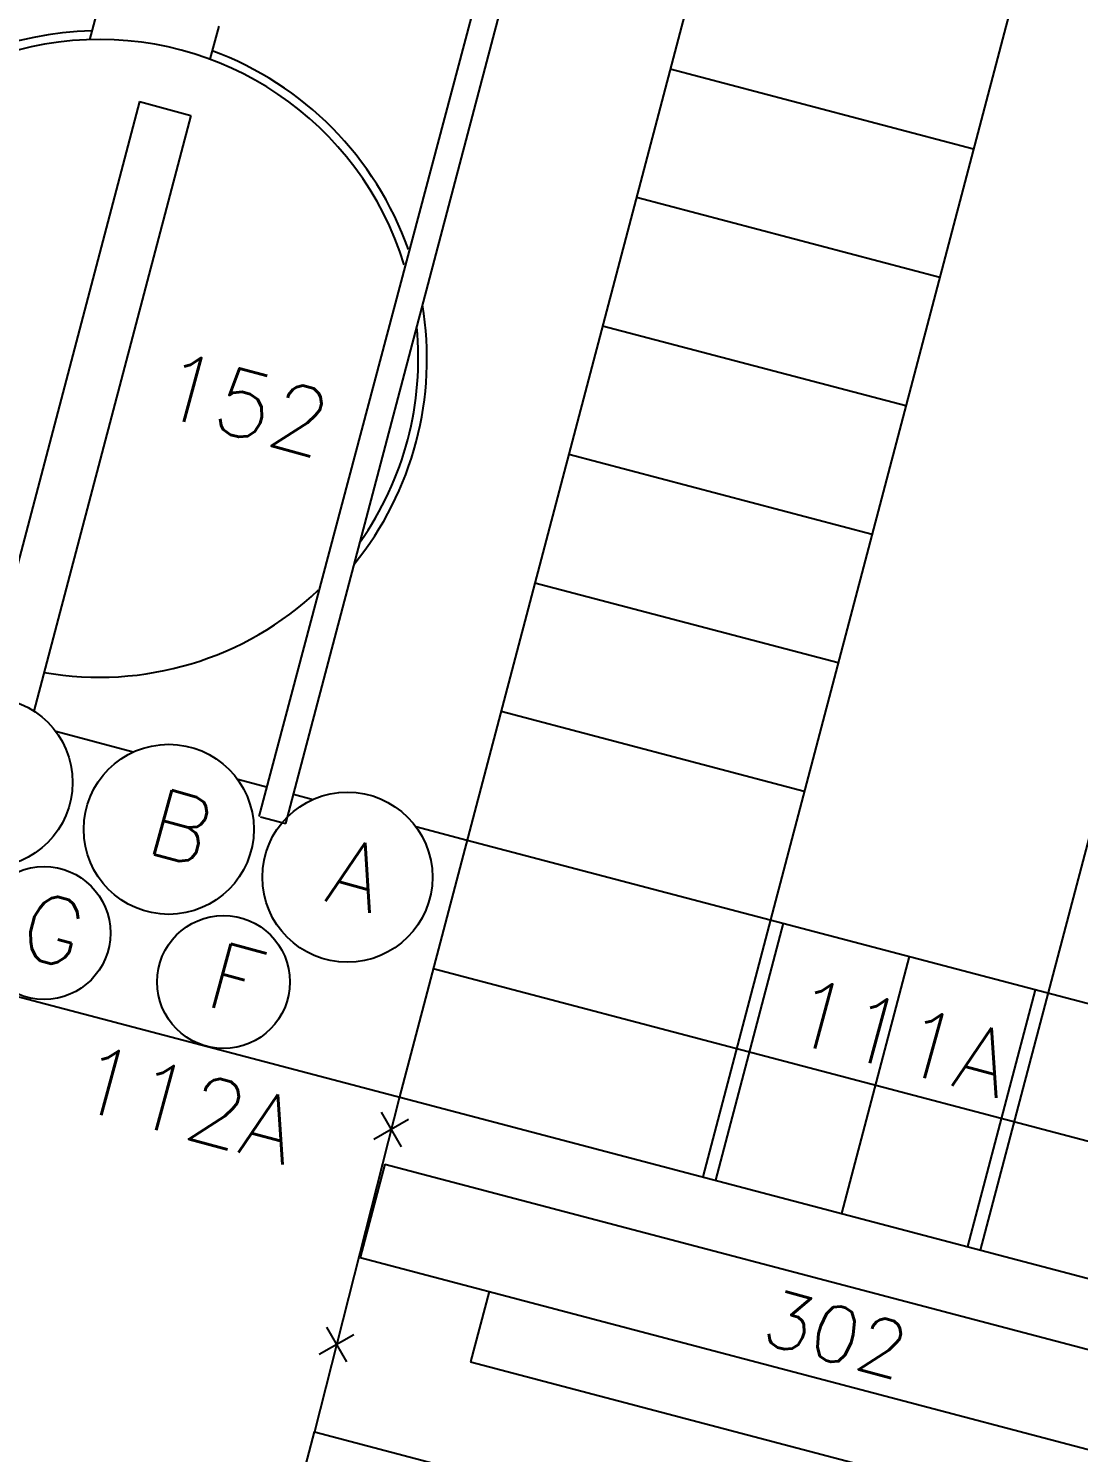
# Model space of a CAD drawing. Extents: x -16413 to 78405, y -232 to 83089.
# Drawn here: x 16223 to 18594, y 26590 to 29805 of the extents above; entities that cross this region are included whole.
import ezdxf
from ezdxf.enums import TextEntityAlignment as Align

# ---------------------------------------------------------------- set-up
doc = ezdxf.new("R2010")
doc.units = 0
doc.header["$LTSCALE"] = 350
doc.header["$MEASUREMENT"] = 0
doc.layers.add('BACKGROUND', color=7, linetype='CONTINUOUS')
doc.styles.add('SIMPLEX', font='SIMPLEX')

msp = doc.modelspace()

# ---------------------------------------------------------------- linework, layer by layer
at = {"layer": 'BACKGROUND'}
for p, q in [((20126.9, 39029.3), (17060.5, 27392.5)), ((20811.5, 38848.8), (17898, 27792.3)), ((21438.1, 38683.7), (18371.7, 27047)), ((17286.8, 30073.1), (16743.3, 28026.1)), ((16804.3, 28010), (17343.9, 30058.1)), ((16388.4, 29882.1), (16360.5, 29779.8)), ((16652.9, 29810.5), (16632.5, 29735.6)), ((18356.6, 29532.9), (17672, 29713.3)), ((16473.9, 29640.4), (16119.2, 28294.5)), ((16473.9, 29640.4), (16589.7, 29608.8)), ((16589.7, 29608.8), (16235.3, 28263.9)), ((18280.2, 29242.8), (17595.6, 29423.2)), ((18203.8, 28952.7), (17519.1, 29133.1)), ((18127.3, 28662.6), (17442.7, 28843)), ((18050.9, 28372.5), (17366.2, 28552.9)), ((17974.4, 28082.4), (17289.8, 28262.8)), ((16459.5, 28171.4), (16284.9, 28217.4)), ((16760.7, 28092), (16695.4, 28109.2)), ((16821.6, 28075.9), (16865.4, 28064.4)), ((16747.1, 28025), (16804.3, 28010)), ((17097.2, 28003.3), (17213.4, 27972.7)), ((17213.4, 27972.7), (22330.7, 26624.3)), ((17898, 27792.3), (17745.1, 27212.1)), ((17927, 27784.7), (17774.1, 27204.5)), ((18211.3, 27709.7), (18058.4, 27129.5)), ((16074.2, 27652.4), (37112, 22108.7)), ((17136.9, 27682.6), (27951.8, 24832.8)), ((18495.6, 27634.8), (18342.7, 27054.6)), ((17060.5, 27392.5), (16868.5, 26636.5)), ((17080.9, 27341.4), (17002.8, 27296.7)), ((17019.5, 27358.1), (17064.2, 27280)), ((17027.7, 27240.8), (16972.2, 27030)), ((17027.7, 27240.8), (19126.1, 26687.9)), ((16972.2, 27030), (19070.5, 26477)), ((17262.7, 26953.4), (17221, 26794.8)), ((16957.6, 26855.8), (16879.4, 26811.1)), ((16896.2, 26872.5), (16940.8, 26794.4)), ((17221, 26794.8), (18636.6, 26421.8)), ((16807.3, 26404.4), (16868.5, 26636.5)), ((16868.5, 26636.5), (17216.6, 26544.7))]:
    msp.add_line(p, q, dxfattribs=at)
for centre, radius in [((16130.8, 28102.9), 192), ((16539.7, 27996.9), 192), ((16943.1, 27888.8), 192), ((16258.2, 27762.7), 150), ((16663.4, 27652.2), 150)]:
    msp.add_circle(centre, radius, dxfattribs=at)
for radius, start, end in [(739.7, 91.3242, 250.5856), (720, 17.0486, 250.4581), (739.7, 19.4278, 69.8641), (739.7, 321.0795, 9.3953), (720, 324.8513, 5.6235), (720, 260.0193, 313.4263)]:
    msp.add_arc((16383, 29060.2), radius, start, end, dxfattribs=at)

# ---------------------------------------------------------------- texts
at = {"layer": 'BACKGROUND', "style": 'SIMPLEX'}
for s, height, p in [('152', 150, (16505.3, 28935.2)), ('B', 150, (16482.3, 27947.1)), ('A', 150, (16887.5, 27836.7)), ('G', 150, (16193.8, 27715.3)), ('F', 150, (16615.7, 27600.6)), ('112A', 150, (16318.8, 27370.1)), ('302', 126.56, (17872.2, 26838.6))]:
    msp.add_text(s, height=height, rotation=344.75, dxfattribs=at).set_placement(p)
msp.add_text('111A', height=150, rotation=344.75, dxfattribs=at).set_placement((18171.7, 27455), align=Align.CENTER)

doc.saveas('drawing.dxf')
